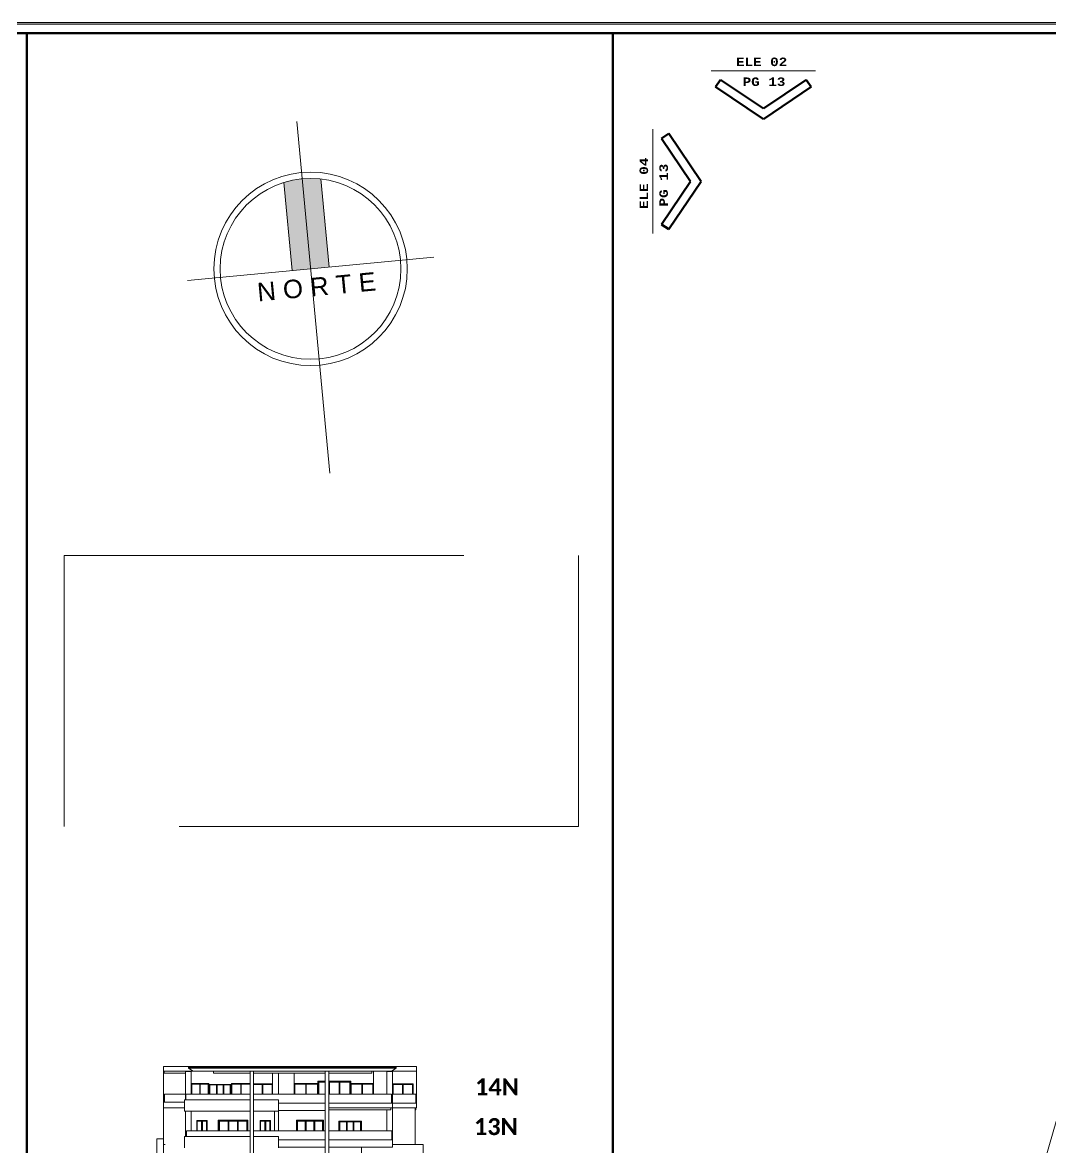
# Model space of a CAD drawing. Header units: metres. Extents: x -144 to 1000, y -717 to 29.
# Drawn here: x 200.3 to 219.49, y -551.45 to -530.45 of the extents above; entities that cross this region are included whole.
import ezdxf

# ---------------------------------------------------------------- set-up
doc = ezdxf.new("R2010")
doc.units = ezdxf.units.M
doc.linetypes.add('Basculante', pattern=[0.11625, 0.075, -0.04125])
doc.layers.get('0').update_dxf_attribs({"color": 1})
for name, color, linetype, lineweight in [('A-ANNO-DIMS', 1, 'Continuous', 9), ('A-DETL', 1, 'Continuous', 9), ('A-DETL-THIN', 1, 'Continuous', 9), ('A-DETL-WIDE', 1, 'Continuous', 100), ('A-DOOR-FRAM', 1, 'Continuous', 9), ('A-FLOR', 2, 'Continuous', 9), ('A-FLOR-HRAL', 1, 'Continuous', 9), ('A-GLAZ', 1, 'Continuous', 9), ('A-GLAZ-CWMG', 1, 'Continuous', 9), ('A-WALL', 4, 'Continuous', 9), ('AX-065-C-SOLAR$0$hatch_polil', 1, 'Continuous', 18), ('AX-065-C-SOLAR$0$TEXT50', 1, 'Continuous', 18), ('G-ANNO-TEXT', 2, 'Continuous', 9), ('G-ANNO-TTLB', 3, 'Continuous', 18), ('G-ANNO-TTLB-WIDE', 1, 'Continuous', 70), ('G-IMPT', 1, 'Continuous', 9), ('S-COLS', 7, 'Continuous', 9)]:
    doc.layers.add(name, color=color, linetype=linetype, lineweight=lineweight)
doc.layers.add('NORTE_dwg', color=7, linetype='Continuous', lineweight=18, true_color=0x767676)
doc.styles.add('Arial', font='arial.ttf', dxfattribs={"height": 0.433594})
doc.styles.add('Calibri_B_7', font='calibrib.ttf', dxfattribs={"width": 0.8, "height": 0.18})
doc.styles.add('Courier New_B_2', font='courbd.ttf', dxfattribs={"height": 0.0016})

# ---------------------------------------------------------------- blocks, each defined once
blk = doc.blocks.new('tarjeta de nathalie 00')
at = {"layer": 'G-IMPT', "lineweight": 9}
h = blk.add_hatch(color=3, dxfattribs=at)
h.paths.add_polyline_path([(-145.23888, -717.38489), (-145.21019, -717.38489), (-145.21019, -716.89355), (-145.21019, -716.79934), (-145.23888, -716.79934), (-145.23888, -716.89379)])
h.paths.add_polyline_path([(-145.20996, -716.7991), (-145.20996, -717.3851), (-145.2392, -717.3851), (-145.2392, -716.7991)])
h.paths.add_polyline_path([(-145.23902, -717.3868), (-145.20826, -717.3868), (-145.20826, -716.7974), (-145.2392, -716.7974), (-146.09866, -716.7974), (-146.09866, -717.3868)])
h.paths.add_polyline_path([(-145.20795, -716.79707), (-145.20795, -717.3871), (-146.09898, -717.3871), (-146.09898, -716.79707)])
at = {"layer": 'G-ANNO-TTLB', "color": 3}
for p, q in [((-145.20795, -716.79707), (-146.09898, -716.79707)), ((-145.20795, -716.79707), (-146.09898, -716.79707)), ((-146.09866, -716.7974), (-145.2392, -716.7974))]:
    blk.add_line(p, q, dxfattribs=at)
at = {"layer": 'G-ANNO-TTLB-WIDE', "color": 3}
blk.add_line((-146.09696, -716.7991), (-145.20996, -716.7991), dxfattribs=at)
blk = doc.blocks.new('NORTE_dwg_AX-065-C-SOLAR$0$AX-NORTE-883403-PLANTA ARQ_ AMU_ Y DIM_ SOTANO 1')
at = {"lineweight": 18}
blk.add_hatch(color=256, dxfattribs=at).paths.add_polyline_path([(-57.554, -2.508), (-57.698, -2.483), (-57.844, -2.468), (-57.989, -2.463), (-58.135, -2.468), (-58.281, -2.483), (-58.425, -2.508), (-58.425, -4.584), (-57.554, -4.584)])
at = {"layer": 'AX-065-C-SOLAR$0$hatch_polil'}
for p, q in [((-57.989, -9.392), (-57.989, -1.111)), ((-58.425, -4.584), (-58.425, -2.508)), ((-57.554, -4.584), (-57.554, -2.508)), ((-55.088, -4.584), (-60.89, -4.584))]:
    blk.add_line(p, q, dxfattribs=at)
for radius in [2.268, 2.12]:
    blk.add_circle((-57.989, -4.584), radius, dxfattribs=at)
at = {"layer": 'AX-065-C-SOLAR$0$TEXT50', "insert": (-57.889, -4.797), "char_height": 0.4336, "width": 3.32895, "attachment_point": 2, "line_spacing_factor": 0.941778, "style": 'Arial'}
blk.add_mtext('N O R T E', dxfattribs=at)
blk = doc.blocks.new('NORTE_dwg-883402-PLANTA ARQ_ AMU_ Y DIM_ SOTANO 1')
at = {"xscale": 0.451446353070598, "yscale": 0.451446353070598, "zscale": 0.451446353070598, "rotation": 356.5200000001004}
blk.add_blockref('NORTE_dwg_AX-065-C-SOLAR$0$AX-NORTE-883403-PLANTA ARQ_ AMU_ Y DIM_ SOTANO 1', (-254.56, 30.627), dxfattribs=at)
blk = doc.blocks.new('A$C4d52d4f2')
at = {"layer": 'A-DETL', "color": 7, "lineweight": 100}
for p, q in [((-0.38587, -0.01215), (-0.38494, -0.01078)), ((-0.38587, -0.01215), (-0.37688, -0.01821)), ((-0.38494, -0.01078), (-0.37688, -0.01621)), ((-0.36882, -0.01078), (-0.37688, -0.01621)), ((-0.36789, -0.01215), (-0.37688, -0.01821)), ((-0.36789, -0.01215), (-0.36882, -0.01078)), ((-0.39461, -0.02089), (-0.39598, -0.02181)), ((-0.39461, -0.02089), (-0.38855, -0.02987)), ((-0.39598, -0.02181), (-0.39054, -0.02987)), ((-0.39598, -0.03794), (-0.39054, -0.02987)), ((-0.39461, -0.03886), (-0.38855, -0.02987)), ((-0.39461, -0.03886), (-0.39598, -0.03794))]:
    blk.add_line(p, q, dxfattribs=at)
at = {"layer": 'A-DETL', "color": 9, "linetype": 'Basculante', "lineweight": 18, "true_color": 0xc0c0c0}
for p, q in [((-0.50814, -0.10012), (-0.41158, -0.10012)), ((-0.50814, -0.15097), (-0.50814, -0.10012)), ((-0.41158, -0.10012), (-0.41158, -0.15097)), ((-0.41158, -0.15097), (-0.50814, -0.15097))]:
    blk.add_line(p, q, dxfattribs=at)
at = {"layer": 'A-DETL-THIN', "lineweight": 18}
for p, q in [((-0.36709, -0.00914), (-0.38667, -0.00914)), ((-0.39761, -0.03966), (-0.39761, -0.02008))]:
    blk.add_line(p, q, dxfattribs=at)
at = {"layer": 'A-DETL-WIDE'}
for p, q in [((-0.51513, -0.58802), (-0.51513, -0.00202)), ((-0.40513, -0.58802), (-0.40513, -0.00202))]:
    blk.add_line(p, q, dxfattribs=at)
at = {"layer": 'A-DOOR-FRAM', "lineweight": 9}
for p, q in [((-0.47675, -0.1994), (-0.481, -0.1994)), ((-0.481, -0.1994), (-0.481, -0.20122)), ((-0.48092, -0.20122), (-0.48092, -0.19948)), ((-0.48092, -0.19948), (-0.47684, -0.19948)), ((-0.4808, -0.20122), (-0.4808, -0.19951)), ((-0.4808, -0.19951), (-0.47956, -0.19951)), ((-0.47956, -0.19951), (-0.47956, -0.20122)), ((-0.47944, -0.20122), (-0.47944, -0.19948)), ((-0.47944, -0.19951), (-0.47829, -0.19951)), ((-0.47829, -0.19951), (-0.47829, -0.20122)), ((-0.47817, -0.20122), (-0.47817, -0.19948)), ((-0.47817, -0.19951), (-0.47695, -0.19951)), ((-0.47695, -0.19951), (-0.47695, -0.20122)), ((-0.47684, -0.20122), (-0.47684, -0.19948)), ((-0.47675, -0.1994), (-0.47675, -0.20122)), ((-0.4605, -0.1988), (-0.4605, -0.20122)), ((-0.45912, -0.1988), (-0.4605, -0.1988)), ((-0.45912, -0.19889), (-0.46041, -0.19889)), ((-0.46041, -0.19889), (-0.46041, -0.20122)), ((-0.46041, -0.19889), (-0.46041, -0.20122)), ((-0.46041, -0.19889), (-0.45912, -0.19889)), ((-0.4603, -0.20122), (-0.4603, -0.199)), ((-0.4603, -0.199), (-0.45912, -0.199)), ((-0.45434, -0.1988), (-0.45848, -0.1988)), ((-0.45836, -0.19889), (-0.45848, -0.19889)), ((-0.45848, -0.19889), (-0.45442, -0.19889)), ((-0.45847, -0.199), (-0.45847, -0.20122)), ((-0.45836, -0.20122), (-0.45836, -0.19889)), ((-0.45833, -0.20122), (-0.45833, -0.199)), ((-0.45833, -0.199), (-0.45651, -0.199)), ((-0.45651, -0.199), (-0.45651, -0.20122)), ((-0.45639, -0.20122), (-0.45639, -0.19889)), ((-0.45636, -0.20122), (-0.45636, -0.199)), ((-0.45636, -0.199), (-0.45454, -0.199)), ((-0.45454, -0.199), (-0.45454, -0.20122)), ((-0.45442, -0.19889), (-0.45442, -0.20122)), ((-0.45434, -0.20122), (-0.45434, -0.1988)), ((-0.47367, -0.20611), (-0.4792, -0.20611)), ((-0.4792, -0.20611), (-0.4792, -0.20811)), ((-0.47911, -0.20811), (-0.47911, -0.2062)), ((-0.47911, -0.2062), (-0.47376, -0.2062)), ((-0.47899, -0.20811), (-0.47899, -0.20631)), ((-0.47899, -0.20631), (-0.47738, -0.20631)), ((-0.47738, -0.20631), (-0.47738, -0.20811)), ((-0.47727, -0.20811), (-0.47727, -0.2062)), ((-0.47724, -0.20811), (-0.47724, -0.20631)), ((-0.47724, -0.20631), (-0.47563, -0.20631)), ((-0.47563, -0.20631), (-0.47563, -0.20811)), ((-0.47551, -0.20811), (-0.47551, -0.2062)), ((-0.47548, -0.20811), (-0.47548, -0.20631)), ((-0.47548, -0.20631), (-0.47387, -0.20631)), ((-0.47387, -0.20631), (-0.47387, -0.20811)), ((-0.47376, -0.20811), (-0.47376, -0.2062)), ((-0.47367, -0.20611), (-0.47367, -0.20811)), ((-0.46454, -0.20611), (-0.46454, -0.20811)), ((-0.45944, -0.20611), (-0.46454, -0.20611)), ((-0.46445, -0.20811), (-0.46445, -0.2062)), ((-0.46445, -0.2062), (-0.45952, -0.2062)), ((-0.46433, -0.20811), (-0.46433, -0.20631)), ((-0.46433, -0.20631), (-0.46287, -0.20631)), ((-0.46287, -0.20631), (-0.46287, -0.20811)), ((-0.46284, -0.2062), (-0.46284, -0.20811)), ((-0.46272, -0.20811), (-0.46272, -0.20631)), ((-0.46272, -0.20631), (-0.46125, -0.20631)), ((-0.46125, -0.20631), (-0.46125, -0.20811)), ((-0.45952, -0.2062), (-0.46122, -0.2062)), ((-0.46122, -0.2062), (-0.46122, -0.20811)), ((-0.46111, -0.20811), (-0.46111, -0.20631)), ((-0.46111, -0.20631), (-0.45964, -0.20631)), ((-0.45964, -0.20631), (-0.45964, -0.20811)), ((-0.45952, -0.20811), (-0.45952, -0.2062)), ((-0.45952, -0.20811), (-0.45952, -0.2062)), ((-0.45944, -0.20811), (-0.45944, -0.20611)), ((-0.45232, -0.20628), (-0.45657, -0.20628)), ((-0.45657, -0.20811), (-0.45657, -0.20628)), ((-0.45648, -0.20637), (-0.45648, -0.20811)), ((-0.45648, -0.20637), (-0.4524, -0.20637)), ((-0.45637, -0.20811), (-0.45637, -0.2064)), ((-0.45637, -0.2064), (-0.45515, -0.2064)), ((-0.45515, -0.20637), (-0.45515, -0.20811)), ((-0.45504, -0.20811), (-0.45504, -0.2064)), ((-0.45504, -0.2064), (-0.45388, -0.2064)), ((-0.45388, -0.20637), (-0.45388, -0.20811)), ((-0.45376, -0.20811), (-0.45376, -0.2064)), ((-0.45376, -0.2064), (-0.45252, -0.2064)), ((-0.45252, -0.2064), (-0.45252, -0.20811)), ((-0.4524, -0.20637), (-0.4524, -0.20811)), ((-0.45232, -0.20811), (-0.45232, -0.20628))]:
    blk.add_line(p, q, dxfattribs=at)
at = {"layer": 'A-FLOR', "lineweight": 9}
for p, q in [((-0.48934, -0.19689), (-0.48934, -0.19732)), ((-0.48536, -0.19732), (-0.48934, -0.19732)), ((-0.4801, -0.19689), (-0.4801, -0.19732)), ((-0.47325, -0.19732), (-0.4801, -0.19732)), ((-0.45912, -0.19732), (-0.47261, -0.19732)), ((-0.45035, -0.19732), (-0.45848, -0.19732)), ((-0.45035, -0.19689), (-0.45035, -0.19732)), ((-0.44666, -0.19689), (-0.44648, -0.19689)), ((-0.4468, -0.2042), (-0.45848, -0.2042)), ((-0.4468, -0.20377), (-0.4468, -0.2042)), ((-0.44214, -0.2042), (-0.44223, -0.2042)), ((-0.44214, -0.20377), (-0.44214, -0.2042))]:
    blk.add_line(p, q, dxfattribs=at)
at = {"layer": 'A-FLOR-HRAL'}
for p, q in [((-0.48932, -0.20271), (-0.48932, -0.20122)), ((-0.48536, -0.20122), (-0.48932, -0.20122)), ((-0.48531, -0.20229), (-0.48531, -0.20122)), ((-0.47325, -0.20122), (-0.48531, -0.20122)), ((-0.45912, -0.20122), (-0.47261, -0.20122)), ((-0.44668, -0.20122), (-0.45848, -0.20122)), ((-0.44668, -0.20292), (-0.44668, -0.20122)), ((-0.44214, -0.20122), (-0.44648, -0.20122)), ((-0.44214, -0.20292), (-0.44214, -0.20122)), ((-0.48517, -0.20917), (-0.48517, -0.20811)), ((-0.47325, -0.20811), (-0.48517, -0.20811)), ((-0.45912, -0.20811), (-0.47261, -0.20811)), ((-0.44664, -0.20811), (-0.45848, -0.20811)), ((-0.44664, -0.20981), (-0.44664, -0.20811))]:
    blk.add_line(p, q, dxfattribs=at)
at = {"layer": 'A-GLAZ'}
for p, q in [((-0.47099, -0.1994), (-0.47261, -0.1994)), ((-0.47099, -0.20122), (-0.47099, -0.1994)), ((-0.47091, -0.19931), (-0.47091, -0.20122)), ((-0.47091, -0.20122), (-0.47091, -0.19931)), ((-0.46908, -0.1994), (-0.47082, -0.1994)), ((-0.47082, -0.1994), (-0.47082, -0.20122)), ((-0.46908, -0.20122), (-0.46908, -0.1994)), ((-0.44465, -0.1994), (-0.44639, -0.1994)), ((-0.44639, -0.1994), (-0.44639, -0.20122)), ((-0.44465, -0.20122), (-0.44465, -0.1994)), ((-0.44457, -0.20122), (-0.44457, -0.19931)), ((-0.44457, -0.19931), (-0.44457, -0.20122)), ((-0.44274, -0.1994), (-0.44448, -0.1994)), ((-0.44448, -0.1994), (-0.44448, -0.20122)), ((-0.44274, -0.20122), (-0.44274, -0.1994)), ((-0.48236, -0.20628), (-0.48315, -0.20628)), ((-0.48315, -0.20628), (-0.48315, -0.20811)), ((-0.48236, -0.20811), (-0.48236, -0.20628)), ((-0.48228, -0.2062), (-0.48228, -0.20811)), ((-0.48228, -0.20811), (-0.48228, -0.2062)), ((-0.48141, -0.20628), (-0.48219, -0.20628)), ((-0.48219, -0.20628), (-0.48219, -0.20811)), ((-0.48141, -0.20811), (-0.48141, -0.20628)), ((-0.47046, -0.20628), (-0.47125, -0.20628)), ((-0.47125, -0.20628), (-0.47125, -0.20811)), ((-0.47046, -0.20811), (-0.47046, -0.20628)), ((-0.47038, -0.2062), (-0.47038, -0.20811)), ((-0.47038, -0.20811), (-0.47038, -0.2062)), ((-0.46951, -0.20628), (-0.47029, -0.20628)), ((-0.47029, -0.20628), (-0.47029, -0.20811)), ((-0.46951, -0.20811), (-0.46951, -0.20628))]:
    blk.add_line(p, q, dxfattribs=at)
at = {"layer": 'A-GLAZ-CWMG'}
for p, q in [((-0.48429, -0.19923), (-0.48419, -0.19923)), ((-0.48419, -0.20122), (-0.48419, -0.19923)), ((-0.48419, -0.19933), (-0.48419, -0.19923)), ((-0.4827, -0.19923), (-0.48419, -0.19923)), ((-0.48419, -0.19933), (-0.4827, -0.19933)), ((-0.4827, -0.19923), (-0.4827, -0.19933)), ((-0.4827, -0.19923), (-0.48259, -0.19923)), ((-0.4827, -0.19923), (-0.4827, -0.20122)), ((-0.48259, -0.19933), (-0.48259, -0.19923)), ((-0.48111, -0.19923), (-0.48259, -0.19923)), ((-0.48259, -0.20122), (-0.48259, -0.19923)), ((-0.48259, -0.19933), (-0.48111, -0.19933)), ((-0.48111, -0.19923), (-0.48111, -0.19933)), ((-0.48111, -0.19923), (-0.481, -0.19923)), ((-0.48111, -0.19923), (-0.48111, -0.20122)), ((-0.481, -0.20122), (-0.481, -0.19923)), ((-0.47675, -0.19923), (-0.47665, -0.19923)), ((-0.47675, -0.19923), (-0.47675, -0.20122)), ((-0.47665, -0.20122), (-0.47665, -0.19923)), ((-0.47665, -0.19933), (-0.47665, -0.19923)), ((-0.475, -0.19923), (-0.47665, -0.19923)), ((-0.47665, -0.19933), (-0.475, -0.19933)), ((-0.475, -0.19923), (-0.475, -0.19933)), ((-0.475, -0.19923), (-0.47489, -0.19923)), ((-0.475, -0.19923), (-0.475, -0.20122)), ((-0.47489, -0.19933), (-0.47489, -0.19923)), ((-0.47325, -0.19923), (-0.47489, -0.19923)), ((-0.47489, -0.20122), (-0.47489, -0.19923)), ((-0.47489, -0.19933), (-0.47325, -0.19933)), ((-0.46496, -0.19923), (-0.46485, -0.19923)), ((-0.46485, -0.20122), (-0.46485, -0.19923)), ((-0.46485, -0.19933), (-0.46485, -0.19923)), ((-0.46278, -0.19923), (-0.46485, -0.19923)), ((-0.46485, -0.19933), (-0.46278, -0.19933)), ((-0.46278, -0.19923), (-0.46278, -0.19933)), ((-0.46278, -0.19923), (-0.46268, -0.19923)), ((-0.46278, -0.19923), (-0.46278, -0.20122)), ((-0.46268, -0.19933), (-0.46268, -0.19923)), ((-0.4606, -0.19923), (-0.46268, -0.19923)), ((-0.46268, -0.20122), (-0.46268, -0.19923)), ((-0.46268, -0.19933), (-0.4606, -0.19933)), ((-0.4606, -0.19923), (-0.4606, -0.19933)), ((-0.4606, -0.19923), (-0.4605, -0.19923)), ((-0.4606, -0.19923), (-0.4606, -0.20122)), ((-0.4605, -0.20122), (-0.4605, -0.19923)), ((-0.45434, -0.19923), (-0.45423, -0.19923)), ((-0.45434, -0.19923), (-0.45434, -0.20122)), ((-0.45423, -0.20122), (-0.45423, -0.19923)), ((-0.45423, -0.19933), (-0.45423, -0.19923)), ((-0.45227, -0.19923), (-0.45423, -0.19923)), ((-0.45423, -0.19933), (-0.45227, -0.19933)), ((-0.45227, -0.19923), (-0.45227, -0.19933)), ((-0.45227, -0.19923), (-0.45216, -0.19923)), ((-0.45227, -0.19923), (-0.45227, -0.20122)), ((-0.45216, -0.19933), (-0.45216, -0.19923)), ((-0.45019, -0.19923), (-0.45216, -0.19923)), ((-0.45216, -0.20122), (-0.45216, -0.19923)), ((-0.45216, -0.19933), (-0.45019, -0.19933)), ((-0.45019, -0.19923), (-0.45019, -0.19933)), ((-0.45019, -0.19923), (-0.45009, -0.19923)), ((-0.45019, -0.19923), (-0.45019, -0.20122))]:
    blk.add_line(p, q, dxfattribs=at)
at = {"layer": 'A-WALL', "lineweight": 9}
for p, q in [((-0.44201, -0.19604), (-0.4895, -0.19604)), ((-0.4895, -0.24508), (-0.4895, -0.19604)), ((-0.44579, -0.19615), (-0.48477, -0.19615)), ((-0.48477, -0.19615), (-0.48477, -0.19634)), ((-0.48477, -0.19634), (-0.44579, -0.19634)), ((-0.48477, -0.19634), (-0.4839, -0.19689)), ((-0.44579, -0.19634), (-0.44666, -0.19689)), ((-0.44579, -0.19634), (-0.44579, -0.19615)), ((-0.44201, -0.19604), (-0.44201, -0.20377)), ((-0.4895, -0.19689), (-0.4839, -0.19689)), ((-0.48493, -0.197), (-0.48493, -0.19689)), ((-0.48461, -0.19689), (-0.48461, -0.197)), ((-0.48429, -0.19689), (-0.48429, -0.197)), ((-0.4839, -0.19689), (-0.44666, -0.19689)), ((-0.47325, -0.26711), (-0.47325, -0.19689)), ((-0.47261, -0.19689), (-0.47261, -0.26647)), ((-0.46496, -0.19732), (-0.46496, -0.20122)), ((-0.45912, -0.19689), (-0.45912, -0.26647)), ((-0.45848, -0.26711), (-0.45848, -0.19689)), ((-0.45009, -0.19689), (-0.45009, -0.20122)), ((-0.44754, -0.197), (-0.44754, -0.19689)), ((-0.44648, -0.19689), (-0.44648, -0.197)), ((-0.44201, -0.19689), (-0.44648, -0.19689)), ((-0.48429, -0.19923), (-0.481, -0.19923)), ((-0.481, -0.19923), (-0.481, -0.1994)), ((-0.481, -0.1994), (-0.47675, -0.1994)), ((-0.47675, -0.1994), (-0.47675, -0.19923)), ((-0.47675, -0.19923), (-0.47325, -0.19923)), ((-0.47261, -0.19931), (-0.469, -0.19931)), ((-0.46496, -0.19923), (-0.4605, -0.19923)), ((-0.4605, -0.19923), (-0.4605, -0.1988)), ((-0.4605, -0.1988), (-0.45912, -0.1988)), ((-0.45848, -0.1988), (-0.45434, -0.1988)), ((-0.45434, -0.1988), (-0.45434, -0.19923)), ((-0.45434, -0.19923), (-0.45009, -0.19923)), ((-0.44648, -0.19931), (-0.44265, -0.19931)), ((-0.44265, -0.19931), (-0.44265, -0.20122)), ((-0.48557, -0.20271), (-0.4895, -0.20271)), ((-0.48557, -0.20229), (-0.48557, -0.20441)), ((-0.48557, -0.20229), (-0.47325, -0.20229)), ((-0.47261, -0.20229), (-0.46793, -0.20229)), ((-0.46793, -0.20229), (-0.46793, -0.20441)), ((-0.4895, -0.20377), (-0.48557, -0.20377)), ((-0.48557, -0.20441), (-0.47325, -0.20441)), ((-0.47261, -0.20441), (-0.46793, -0.20441)), ((-0.46868, -0.20441), (-0.46868, -0.20811)), ((-0.45912, -0.20292), (-0.46793, -0.20292)), ((-0.46793, -0.20431), (-0.45912, -0.20431)), ((-0.46793, -0.20441), (-0.46793, -0.20811)), ((-0.44201, -0.20292), (-0.45848, -0.20292)), ((-0.45848, -0.20377), (-0.44201, -0.20377)), ((-0.44754, -0.20811), (-0.44754, -0.2042)), ((-0.44648, -0.20292), (-0.44648, -0.21119)), ((-0.44223, -0.20377), (-0.44223, -0.21066)), ((-0.48323, -0.20811), (-0.48323, -0.2062)), ((-0.48323, -0.2062), (-0.48132, -0.2062)), ((-0.48132, -0.2062), (-0.48132, -0.20811)), ((-0.4792, -0.20811), (-0.4792, -0.20611)), ((-0.4792, -0.20611), (-0.47367, -0.20611)), ((-0.47367, -0.20611), (-0.47367, -0.20811)), ((-0.47133, -0.20811), (-0.47133, -0.2062)), ((-0.47133, -0.2062), (-0.46942, -0.2062)), ((-0.46942, -0.2062), (-0.46942, -0.20811)), ((-0.46454, -0.20811), (-0.46454, -0.20611)), ((-0.46454, -0.20611), (-0.45944, -0.20611)), ((-0.45944, -0.20611), (-0.45944, -0.20811)), ((-0.45657, -0.20811), (-0.45657, -0.20628)), ((-0.45657, -0.20628), (-0.45232, -0.20628)), ((-0.45232, -0.20628), (-0.45232, -0.20811)), ((-0.49077, -0.26573), (-0.49077, -0.2096)), ((-0.49077, -0.2096), (-0.4895, -0.2096)), ((-0.4895, -0.2096), (-0.4895, -0.24508)), ((-0.4895, -0.21066), (-0.48918, -0.21066)), ((-0.48557, -0.20917), (-0.47325, -0.20917)), ((-0.48557, -0.20917), (-0.48557, -0.2113)), ((-0.47261, -0.20917), (-0.46793, -0.20917)), ((-0.46793, -0.20917), (-0.46793, -0.2113)), ((-0.45912, -0.20981), (-0.46793, -0.20981)), ((-0.46793, -0.21119), (-0.45912, -0.21119)), ((-0.44648, -0.20981), (-0.45848, -0.20981)), ((-0.45848, -0.21119), (-0.44648, -0.21119)), ((-0.45232, -0.21119), (-0.45232, -0.21499)), ((-0.44648, -0.21066), (-0.44074, -0.21066)), ((-0.44074, -0.21066), (-0.44074, -0.22506))]:
    blk.add_line(p, q, dxfattribs=at)
at = {"layer": 'S-COLS', "lineweight": 9}
for p, q in [((-0.48536, -0.197), (-0.48429, -0.197)), ((-0.48536, -0.20229), (-0.48536, -0.197)), ((-0.48429, -0.20122), (-0.48429, -0.197)), ((-0.469, -0.20122), (-0.469, -0.19732)), ((-0.46793, -0.20122), (-0.46793, -0.19732)), ((-0.44754, -0.197), (-0.44648, -0.197)), ((-0.44754, -0.20122), (-0.44754, -0.197)), ((-0.44648, -0.20292), (-0.44648, -0.197)), ((-0.48536, -0.20917), (-0.48536, -0.20441)), ((-0.48429, -0.20811), (-0.48429, -0.20441)), ((-0.44754, -0.20811), (-0.44754, -0.2042)), ((-0.44648, -0.20981), (-0.44648, -0.20377))]:
    blk.add_line(p, q, dxfattribs=at)
at = {"layer": 'NORTE_dwg', "color": 7, "xscale": 0.01773578414841735, "yscale": 0.01773578414841735, "zscale": 0.01773578414841735, "rotation": 8.85461127532139}
blk.add_blockref('NORTE_dwg-883402-PLANTA ARQ_ AMU_ Y DIM_ SOTANO 1', (4.54157, 0.19197), dxfattribs=at)
at = {"layer": 'G-ANNO-TEXT', "style": 'Calibri_B_7'}
for s, p in [('14N', (-0.43099, -0.20145)), ('13N', (-0.43119, -0.20891))]:
    blk.add_text(s, height=0.003187, dxfattribs=at).set_placement(p)
at = {"layer": 'G-ANNO-TEXT', "char_height": 0.0016, "attachment_point": 1, "style": 'Courier New_B_2'}
for s, insert, width in [('ELE 02', (-0.38202, -0.00663), 0.0125063), ('PG 13', (-0.38077, -0.01036), 0.0104219)]:
    blk.add_mtext(s, dxfattribs=dict(at, insert=insert, width=width))
at = {"layer": 'G-ANNO-TEXT', "char_height": 0.0016, "attachment_point": 1, "rotation": 90, "style": 'Courier New_B_2'}
for s, insert, width in [('ELE 04', (-0.40012, -0.03505), 0.0125063), ('PG 13', (-0.3964, -0.03458), 0.0104219)]:
    blk.add_mtext(s, dxfattribs=dict(at, insert=insert, width=width))
blk = doc.blocks.new('W')
at = {"layer": 'A-ANNO-DIMS', "color": 5, "true_color": 0x0000ff}
blk.add_line((211.222, -509.877), (218.203, -485.586), dxfattribs=at)

msp = doc.modelspace()

# ---------------------------------------------------------------- block references
at = {"xscale": 99.43160266323505, "yscale": 99.43160266323505, "zscale": 99.43160266323505}
msp.add_blockref('tarjeta de nathalie 00', (14689.86, 70741.827), dxfattribs=at)

# ---------------------------------------------------------------- next in the draw order: block references
at = {"xscale": 99.43160273753426, "yscale": 99.43160273753426, "zscale": 99.43160273753426}
msp.add_blockref('A$C4d52d4f2', (251.6, -530.45), dxfattribs=at)

# ---------------------------------------------------------------- next in the draw order: block references
at = {"color": 3}
msp.add_blockref('W', (2.499, -61.518), dxfattribs=at)

doc.saveas('drawing.dxf')
